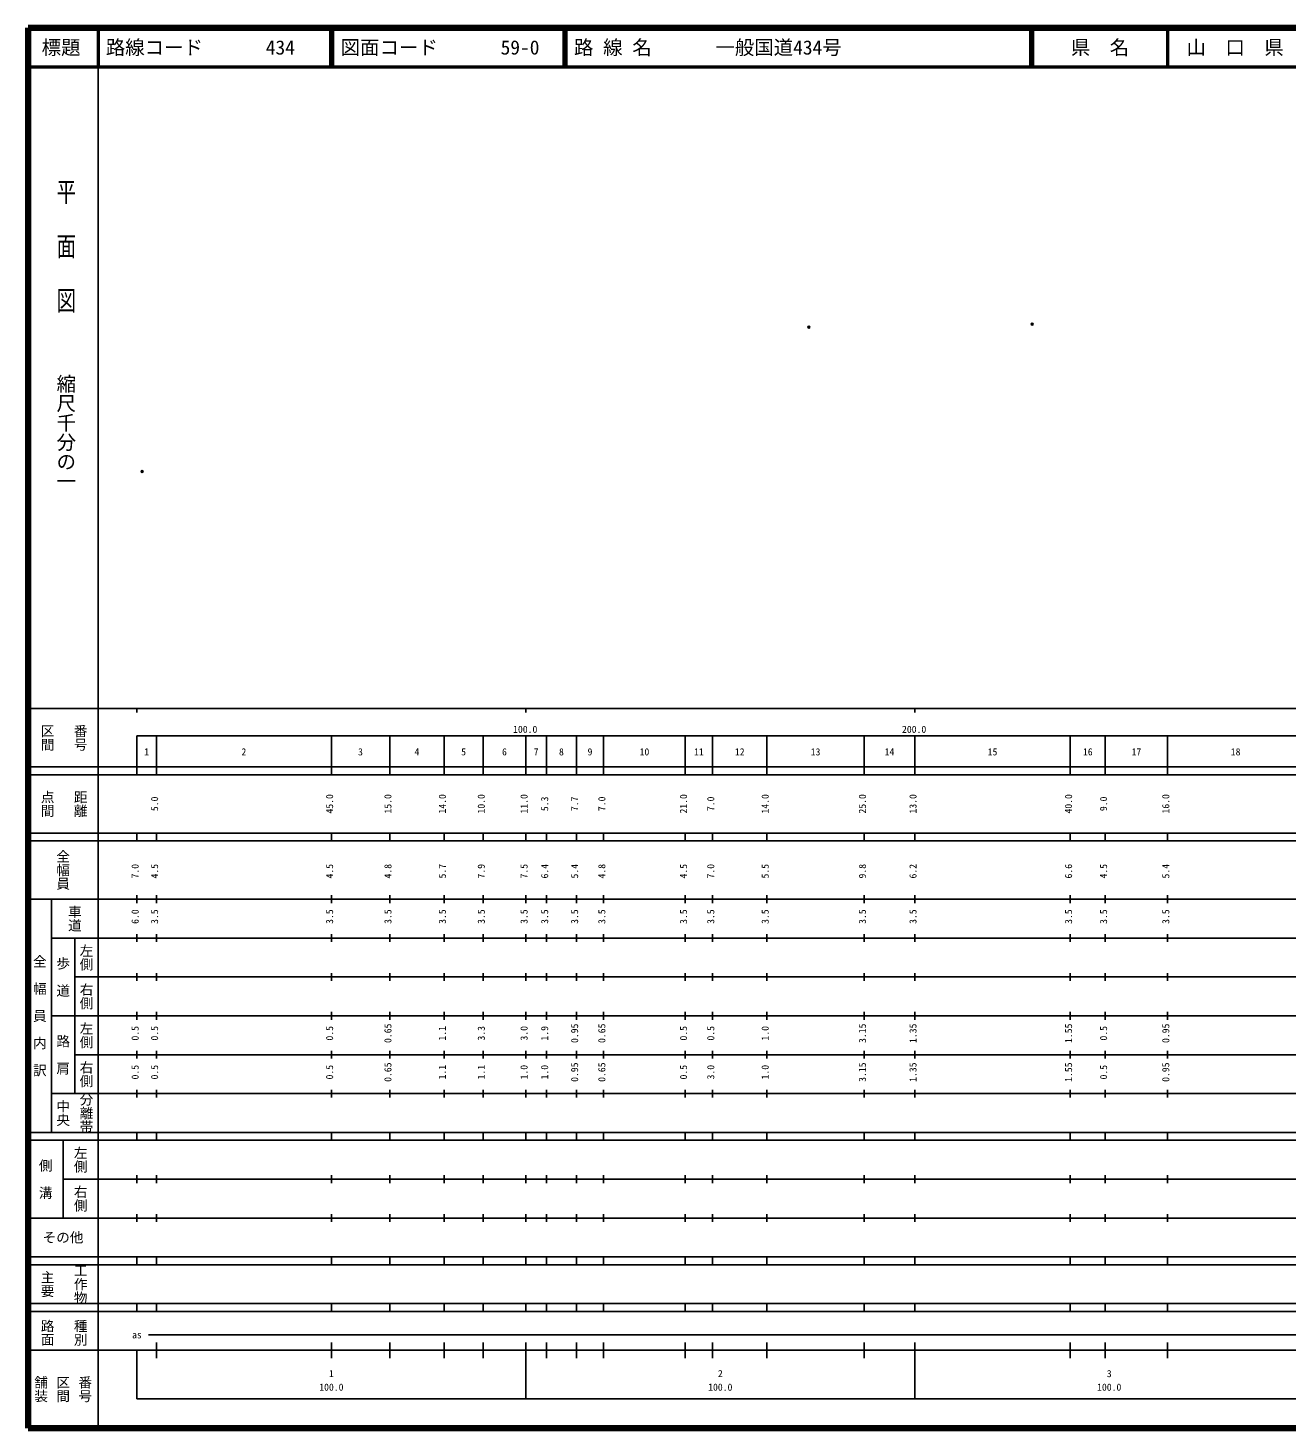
# Model space of a CAD drawing. Units: millimetres on the paper. Extents: x 40 to 680, y 20 to 380.
# Drawn here: x 40 to 363.7, y 20 to 380 of the extents above; entities that cross this region are included whole.
import ezdxf
from ezdxf.enums import TextEntityAlignment as Align

# ---------------------------------------------------------------- set-up
doc = ezdxf.new("R2010")
doc.units = ezdxf.units.MM
doc.header["$PDMODE"] = 32
doc.header["$PDSIZE"] = 0.5
doc.layers.add('M-OTRS', color=6, linetype='Continuous')
doc.layers.add('M-TTL-TXT', color=7, linetype='Continuous')
for name, color, linetype, lineweight in [('M-TTL', 2, 'Continuous', 140), ('M-TTL-BAND', 7, 'Continuous', 25), ('M-TTL-LINE', 7, 'Continuous', 50)]:
    doc.layers.add(name, color=color, linetype=linetype, lineweight=lineweight)
doc.styles.add('@ＭＳ ゴシック', font='')
doc.styles.add('ＭＳ ゴシック', font='')
doc.styles.get('@ＭＳ ゴシック').set_extended_font_data('@MS Gothic')
doc.styles.get('ＭＳ ゴシック').set_extended_font_data('MS Gothic')

msp = doc.modelspace()

# ---------------------------------------------------------------- linework, layer by layer
at = {"layer": 'M-OTRS'}
for p in [(240.802, 303.105), (298.22, 303.867), (69.346, 265.953)]:
    msp.add_point(p, dxfattribs=at)
at = {"layer": 'M-TTL'}
for p, q in [((40, 380), (40, 20)), ((680, 380), (40, 380)), ((40, 20), (680, 20))]:
    msp.add_line(p, q, dxfattribs=at)
at = {"layer": 'M-TTL-BAND'}
for p, q in [((58, 370), (58, 20)), ((40, 205), (579, 205)), ((68, 205), (68, 204)), ((168, 205), (168, 204)), ((268, 205), (268, 204)), ((68, 198), (579, 198)), ((68, 198), (68, 188)), ((73, 188), (73, 198)), ((118, 188), (118, 198)), ((133, 188), (133, 198)), ((147, 188), (147, 198)), ((157, 188), (157, 198)), ((168, 188), (168, 198)), ((173.3, 188), (173.3, 198)), ((181, 188), (181, 198)), ((188, 188), (188, 198)), ((209, 188), (209, 198)), ((216, 188), (216, 198)), ((230, 188), (230, 198)), ((255, 188), (255, 198)), ((268, 188), (268, 198)), ((308, 188), (308, 198)), ((317, 188), (317, 198)), ((333, 188), (333, 198)), ((40, 190), (579, 190)), ((40, 188), (579, 188)), ((40, 173), (579, 173)), ((68, 171), (68, 173)), ((73, 171), (73, 173)), ((118, 171), (118, 173)), ((133, 171), (133, 173)), ((147, 171), (147, 173)), ((157, 171), (157, 173)), ((168, 171), (168, 173)), ((173.3, 171), (173.3, 173)), ((181, 171), (181, 173)), ((188, 171), (188, 173)), ((209, 171), (209, 173)), ((216, 171), (216, 173)), ((230, 171), (230, 173)), ((255, 171), (255, 173)), ((268, 171), (268, 173)), ((308, 171), (308, 173)), ((317, 171), (317, 173)), ((333, 171), (333, 173)), ((40, 171), (579, 171)), ((40, 156), (579, 156)), ((46, 96), (46, 156)), ((68, 155), (68, 157)), ((73, 155), (73, 157)), ((118, 155), (118, 157)), ((133, 155), (133, 157)), ((147, 155), (147, 157)), ((157, 155), (157, 157)), ((168, 155), (168, 157)), ((173.3, 155), (173.3, 157)), ((181, 155), (181, 157)), ((188, 155), (188, 157)), ((209, 155), (209, 157)), ((216, 155), (216, 157)), ((230, 155), (230, 157)), ((255, 155), (255, 157)), ((268, 155), (268, 157)), ((308, 155), (308, 157)), ((317, 155), (317, 157)), ((333, 155), (333, 157)), ((46, 146), (579, 146)), ((52, 146), (52, 106)), ((68, 145), (68, 147)), ((73, 145), (73, 147)), ((118, 145), (118, 147)), ((133, 145), (133, 147)), ((147, 145), (147, 147)), ((157, 145), (157, 147)), ((168, 145), (168, 147)), ((173.3, 145), (173.3, 147)), ((181, 145), (181, 147)), ((188, 145), (188, 147)), ((209, 145), (209, 147)), ((216, 145), (216, 147)), ((230, 145), (230, 147)), ((255, 145), (255, 147)), ((268, 145), (268, 147)), ((308, 145), (308, 147)), ((317, 145), (317, 147)), ((333, 145), (333, 147)), ((68, 135), (68, 137)), ((73, 135), (73, 137)), ((118, 135), (118, 137)), ((133, 135), (133, 137)), ((147, 135), (147, 137)), ((157, 135), (157, 137)), ((168, 135), (168, 137)), ((173.3, 135), (173.3, 137)), ((181, 135), (181, 137)), ((188, 135), (188, 137)), ((209, 135), (209, 137)), ((216, 135), (216, 137)), ((230, 135), (230, 137)), ((255, 135), (255, 137)), ((268, 135), (268, 137)), ((308, 135), (308, 137)), ((317, 135), (317, 137)), ((333, 135), (333, 137)), ((52, 136), (579, 136)), ((46, 126), (579, 126)), ((68, 125), (68, 127)), ((73, 125), (73, 127)), ((118, 125), (118, 127)), ((133, 125), (133, 127)), ((147, 125), (147, 127)), ((157, 125), (157, 127)), ((168, 125), (168, 127)), ((173.3, 125), (173.3, 127)), ((181, 125), (181, 127)), ((188, 125), (188, 127)), ((209, 125), (209, 127)), ((216, 125), (216, 127)), ((230, 125), (230, 127)), ((255, 125), (255, 127)), ((268, 125), (268, 127)), ((308, 125), (308, 127)), ((317, 125), (317, 127)), ((333, 125), (333, 127)), ((52, 116), (579, 116)), ((68, 115), (68, 117)), ((73, 115), (73, 117)), ((118, 115), (118, 117)), ((133, 115), (133, 117)), ((147, 115), (147, 117)), ((157, 115), (157, 117)), ((168, 115), (168, 117)), ((173.3, 115), (173.3, 117)), ((181, 115), (181, 117)), ((188, 115), (188, 117)), ((209, 115), (209, 117)), ((216, 115), (216, 117)), ((230, 115), (230, 117)), ((255, 115), (255, 117)), ((268, 115), (268, 117)), ((308, 115), (308, 117)), ((317, 115), (317, 117)), ((333, 115), (333, 117)), ((46, 106), (579, 106)), ((68, 105), (68, 107)), ((73, 105), (73, 107)), ((118, 105), (118, 107)), ((133, 105), (133, 107)), ((147, 105), (147, 107)), ((157, 105), (157, 107)), ((168, 105), (168, 107)), ((173.3, 105), (173.3, 107)), ((181, 105), (181, 107)), ((188, 105), (188, 107)), ((209, 105), (209, 107)), ((216, 105), (216, 107)), ((230, 105), (230, 107)), ((255, 105), (255, 107)), ((268, 105), (268, 107)), ((308, 105), (308, 107)), ((317, 105), (317, 107)), ((333, 105), (333, 107)), ((40, 96), (579, 96)), ((40, 94), (579, 94)), ((49, 94), (49, 74)), ((68, 94), (68, 96)), ((73, 94), (73, 96)), ((118, 94), (118, 96)), ((133, 94), (133, 96)), ((147, 94), (147, 96)), ((157, 94), (157, 96)), ((168, 94), (168, 96)), ((173.3, 94), (173.3, 96)), ((181, 94), (181, 96)), ((188, 94), (188, 96)), ((209, 94), (209, 96)), ((216, 94), (216, 96)), ((230, 94), (230, 96)), ((255, 94), (255, 96)), ((268, 94), (268, 96)), ((308, 94), (308, 96)), ((317, 94), (317, 96)), ((333, 94), (333, 96)), ((49, 84), (579, 84)), ((68, 83), (68, 85)), ((73, 83), (73, 85)), ((118, 83), (118, 85)), ((133, 83), (133, 85)), ((147, 83), (147, 85)), ((157, 83), (157, 85)), ((168, 83), (168, 85)), ((173.3, 83), (173.3, 85)), ((181, 83), (181, 85)), ((188, 83), (188, 85)), ((209, 83), (209, 85)), ((216, 83), (216, 85)), ((230, 83), (230, 85)), ((255, 83), (255, 85)), ((268, 83), (268, 85)), ((308, 83), (308, 85)), ((317, 83), (317, 85)), ((333, 83), (333, 85)), ((40, 74), (579, 74)), ((68, 73), (68, 75)), ((73, 73), (73, 75)), ((118, 73), (118, 75)), ((133, 73), (133, 75)), ((147, 73), (147, 75)), ((157, 73), (157, 75)), ((168, 73), (168, 75)), ((173.3, 73), (173.3, 75)), ((181, 73), (181, 75)), ((188, 73), (188, 75)), ((209, 73), (209, 75)), ((216, 73), (216, 75)), ((230, 73), (230, 75)), ((255, 73), (255, 75)), ((268, 73), (268, 75)), ((308, 73), (308, 75)), ((317, 73), (317, 75)), ((333, 73), (333, 75)), ((40, 64), (579, 64)), ((40, 62), (579, 62)), ((68, 62), (68, 64)), ((73, 62), (73, 64)), ((118, 62), (118, 64)), ((133, 62), (133, 64)), ((147, 62), (147, 64)), ((157, 62), (157, 64)), ((168, 62), (168, 64)), ((173.3, 62), (173.3, 64)), ((181, 62), (181, 64)), ((188, 62), (188, 64)), ((209, 62), (209, 64)), ((216, 62), (216, 64)), ((230, 62), (230, 64)), ((255, 62), (255, 64)), ((268, 62), (268, 64)), ((308, 62), (308, 64)), ((317, 62), (317, 64)), ((333, 62), (333, 64)), ((40, 52), (579, 52)), ((68, 50), (68, 52)), ((73, 50), (73, 52)), ((118, 50), (118, 52)), ((133, 50), (133, 52)), ((147, 50), (147, 52)), ((157, 50), (157, 52)), ((168, 50), (168, 52)), ((173.3, 50), (173.3, 52)), ((181, 50), (181, 52)), ((188, 50), (188, 52)), ((209, 50), (209, 52)), ((216, 50), (216, 52)), ((230, 50), (230, 52)), ((255, 50), (255, 52)), ((268, 50), (268, 52)), ((308, 50), (308, 52)), ((317, 50), (317, 52)), ((333, 50), (333, 52)), ((40, 50), (579, 50)), ((71, 44), (565, 44)), ((40, 40), (579, 40)), ((68, 40), (68, 27.5)), ((73, 38), (73, 42)), ((118, 38), (118, 42)), ((133, 38), (133, 42)), ((147, 38), (147, 42)), ((157, 38), (157, 42)), ((168, 27.5), (168, 42)), ((173.3, 38), (173.3, 42)), ((181, 38), (181, 42)), ((188, 38), (188, 42)), ((209, 38), (209, 42)), ((216, 38), (216, 42)), ((230, 38), (230, 42)), ((255, 38), (255, 42)), ((268, 27.5), (268, 42)), ((308, 38), (308, 42)), ((317, 38), (317, 42)), ((333, 38), (333, 42)), ((68, 27.5), (579, 27.5))]:
    msp.add_line(p, q, dxfattribs=at)
at = {"layer": 'M-TTL-LINE'}
for p, q in [((58, 380), (58, 370)), ((117.75, 380), (117.75, 370)), ((118.25, 380), (118.25, 370)), ((177.75, 380), (177.75, 370)), ((178.25, 380), (178.25, 370)), ((297.75, 380), (297.75, 370)), ((298.25, 380), (298.25, 370)), ((333, 380), (333, 370)), ((40, 370), (680, 370))]:
    msp.add_line(p, q, dxfattribs=at)

# ---------------------------------------------------------------- texts
at = {"layer": 'M-TTL-BAND', "style": '@ＭＳ ゴシック', "width": 1.4}
msp.add_text('平  面  図', height=3.666, rotation=270, dxfattribs=at).set_placement((49.777, 306.475), align=Align.MIDDLE_RIGHT)
at = {"layer": 'M-TTL-BAND', "style": '@ＭＳ ゴシック'}
msp.add_text('縮尺千分の一', height=3.666, rotation=270, dxfattribs=at).set_placement((49.777, 261.03), align=Align.MIDDLE_RIGHT)
for s, p in [('区間', (45, 197.5)), ('番号', (53.5, 197.5)), ('点間', (45, 180.5)), ('距離', (53.5, 180.5)), ('全幅員', (49, 163.5)), ('車道', (52, 151)), ('左側', (55, 141)), ('全\u3000幅\u3000員\u3000内\u3000訳', (43, 126)), ('歩\u3000道', (49, 136)), ('右側', (55, 131)), ('左側', (55, 121)), ('路\u3000肩', (49, 116)), ('右側', (55, 111)), ('分離帯', (55, 101)), ('中央', (49, 101)), ('左側', (53.5, 89)), ('側\u3000溝', (44.5, 84)), ('右側', (53.5, 79)), ('工作物', (53.5, 57)), ('主要', (45, 57)), ('路面', (45, 44.5)), ('種別', (53.5, 44.5)), ('舗装', (43.333, 30)), ('区間', (49, 30)), ('番号', (54.667, 30))]:
    msp.add_text(s, height=2.566, rotation=270, dxfattribs=at).set_placement(p, align=Align.MIDDLE_CENTER)
at = {"layer": 'M-TTL-BAND', "style": 'ＭＳ ゴシック'}
for s, p in [('100.0', (167.844, 198.195)), ('200.0', (267.844, 198.195)), ('1', (70.5, 192.405)), ('2', (95.5, 192.405)), ('3', (125.5, 192.405)), ('4', (140, 192.405)), ('5', (152, 192.405)), ('6', (162.5, 192.405)), ('7', (170.65, 192.405)), ('8', (177.15, 192.405)), ('9', (184.5, 192.405)), ('10', (198.5, 192.405)), ('11', (212.5, 192.405)), ('12', (223, 192.405)), ('13', (242.5, 192.405)), ('14', (261.5, 192.405)), ('15', (288, 192.405)), ('16', (312.5, 192.405)), ('17', (325, 192.405)), ('18', (350.5, 192.405)), ('as', (68, 42.5)), ('1', (118, 32.523)), ('2', (218, 32.523)), ('3', (318, 32.523)), ('100.0', (118, 29.033)), ('100.0', (218, 29.033)), ('100.0', (318, 29.033))]:
    msp.add_text(s, height=1.833, dxfattribs=at).set_placement(p, align=Align.BOTTOM_CENTER)
for s, p in [('5.0', (74, 180.5)), ('45.0', (119, 180.5)), ('15.0', (134, 180.5)), ('14.0', (148, 180.5)), ('10.0', (158, 180.5)), ('11.0', (169, 180.5)), ('5.3', (174.3, 180.5)), ('7.7', (182, 180.5)), ('7.0', (189, 180.5)), ('21.0', (210, 180.5)), ('7.0', (217, 180.5)), ('14.0', (231, 180.5)), ('25.0', (256, 180.5)), ('13.0', (269, 180.5)), ('40.0', (309, 180.5)), ('9.0', (318, 180.5)), ('16.0', (334, 180.5)), ('7.0', (69, 163.174)), ('4.5', (74, 163.174)), ('4.5', (119, 163.174)), ('4.8', (134, 163.174)), ('5.7', (148, 163.174)), ('7.9', (158, 163.174)), ('7.5', (169, 163.174)), ('6.4', (174.3, 163.174)), ('5.4', (182, 163.174)), ('4.8', (189, 163.174)), ('4.5', (210, 163.174)), ('7.0', (217, 163.174)), ('5.5', (231, 163.174)), ('9.8', (256, 163.174)), ('6.2', (269, 163.174)), ('6.6', (309, 163.174)), ('4.5', (318, 163.174)), ('5.4', (334, 163.174)), ('6.0', (69, 151.5)), ('3.5', (74, 151.5)), ('3.5', (119, 151.5)), ('3.5', (134, 151.5)), ('3.5', (148, 151.5)), ('3.5', (158, 151.5)), ('3.5', (169, 151.5)), ('3.5', (174.3, 151.5)), ('3.5', (182, 151.5)), ('3.5', (189, 151.5)), ('3.5', (210, 151.5)), ('3.5', (217, 151.5)), ('3.5', (231, 151.5)), ('3.5', (256, 151.5)), ('3.5', (269, 151.5)), ('3.5', (309, 151.5)), ('3.5', (318, 151.5)), ('3.5', (334, 151.5)), ('0.5', (69, 121.5)), ('0.5', (74, 121.5)), ('0.5', (119, 121.5)), ('0.65', (134, 121.5)), ('1.1', (148, 121.5)), ('3.3', (158, 121.5)), ('3.0', (169, 121.5)), ('1.9', (174.3, 121.5)), ('0.95', (182, 121.5)), ('0.65', (189, 121.5)), ('0.5', (210, 121.5)), ('0.5', (217, 121.5)), ('1.0', (231, 121.5)), ('3.15', (256, 121.5)), ('1.35', (269, 121.5)), ('1.55', (309, 121.5)), ('0.5', (318, 121.5)), ('0.95', (334, 121.5)), ('0.5', (69, 111.5)), ('0.5', (74, 111.5)), ('0.5', (119, 111.5)), ('0.65', (134, 111.5)), ('1.1', (148, 111.5)), ('1.1', (158, 111.5)), ('1.0', (169, 111.5)), ('1.0', (174.3, 111.5)), ('0.95', (182, 111.5)), ('0.65', (189, 111.5)), ('0.5', (210, 111.5)), ('3.0', (217, 111.5)), ('1.0', (231, 111.5)), ('3.15', (256, 111.5)), ('1.35', (269, 111.5)), ('1.55', (309, 111.5)), ('0.5', (318, 111.5)), ('0.95', (334, 111.5))]:
    msp.add_text(s, height=1.833, rotation=90, dxfattribs=at).set_placement(p, align=Align.BOTTOM_CENTER)
msp.add_text('その他', height=2.566, dxfattribs=at).set_placement((49, 69), align=Align.MIDDLE_CENTER)
at = {"layer": 'M-TTL-TXT', "style": 'ＭＳ ゴシック'}
for s, p in [('標題', (48.5, 375)), ('県\u3000名', (315.625, 375)), ('山\u3000口\u3000県', (350.375, 375))]:
    msp.add_text(s, height=3.666, dxfattribs=at).set_placement(p, align=Align.MIDDLE_CENTER)
for s, p in [('路線コード', (60, 375)), ('434', (101.142, 375)), ('図面コード', (120.38, 375)), ('59-0', (161.521, 375)), ('路 線 名', (180.38, 375)), ('一般国道434号', (216.734, 375))]:
    msp.add_text(s, height=3.666, dxfattribs=at).set_placement(p, align=Align.MIDDLE_LEFT)

doc.saveas('drawing.dxf')
